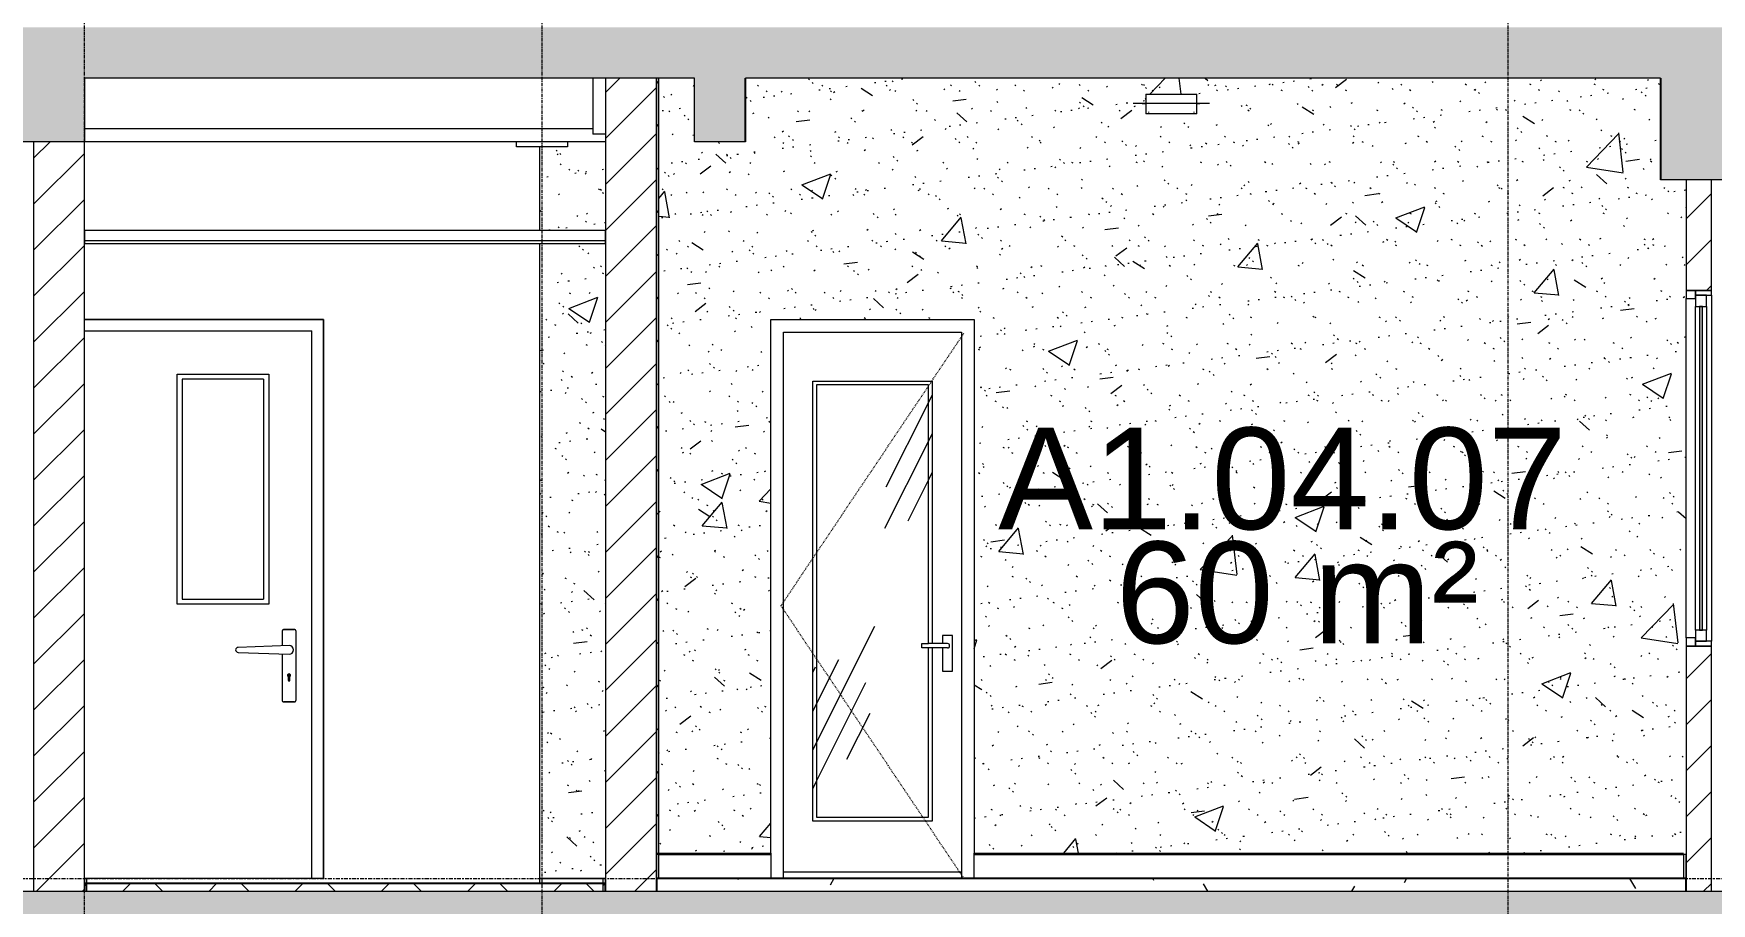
# Model space of a CAD drawing. Header units: millimetres. Extents: x 25061 to 259291, y -8723 to 35400.
# Drawn here: x 236610 to 243210, y 12302 to 15726 of the extents above; entities that cross this region are included whole.
import ezdxf

# ---------------------------------------------------------------- set-up
doc = ezdxf.new("R2010")
doc.units = ezdxf.units.MM
for name, pattern in [('Centre', [31.75, 6.35, -4.7625, 15.875, -4.7625]), ('Dash', [6.35, 3.175, -3.175]), ('Grid Line', [22.225, 12.7, -3.175, 3.175, -3.175])]:
    doc.linetypes.add(name, pattern=pattern)
for name, color, linetype, lineweight in [('0-2', 50, 'Continuous', 5), ('A-AREA-IDEN', 2, 'Continuous', 9), ('A-CLNG', 13, 'Continuous', 9), ('A-CLNG-3', 13, 'Continuous', 18), ('A-DETL-GENF-2', 7, 'Continuous', 9), ('A-DETL-GENF-HDLN-1', 7, 'Dash', 9), ('A-DETL-GENF-HDLN-2', 1, 'Continuous', 9), ('A-DETL-THIN', 151, 'Continuous', 9), ('A-DOOR', 31, 'Continuous', 9), ('A-DOOR-1', 7, 'Continuous', 9), ('A-DOOR-FRAM', 31, 'Continuous', 9), ('A-FLOR-1', 10, 'Continuous', 25), ('A-FLOR-3', 192, 'Continuous', 25), ('A-FLOR-HRAL-1', 253, 'Continuous', 9), ('A-FLOR-LEVL-2', 51, 'Centre', 9), ('A-FLOR-PATT-3', 8, 'Continuous', 9), ('A-FLOR-PATT-4', 67, 'Continuous', 9), ('A-GLAZ', 151, 'Continuous', 9), ('A-GLAZ-3', 7, 'Continuous', 9), ('A-WALL', 113, 'Continuous', 9), ('A-WALL-1', 113, 'Continuous', 18), ('A-WALL-2', 250, 'Continuous', 18), ('A-WALL-3', 7, 'Continuous', 9), ('A-WALL-PATT-1', 7, 'Continuous', 9), ('A-WALL-PATT-2', 9, 'Continuous', 9), ('A-WALL-PATT-4', 111, 'Continuous', 9), ('E-LITE-EQPM', 33, 'Continuous', 9), ('E-LITE-EQPM-1', 7, 'Continuous', 9), ('I-WALL', 2, 'Continuous', 9), ('I-WALL-1', 250, 'Continuous', 18), ('I-WALL-2', 7, 'Continuous', 9), ('I-WALL-3', 2, 'Continuous', 18), ('S-BEAM-1', 12, 'Continuous', 5), ('S-BEAM-2', 10, 'Continuous', 25), ('S-BEAM-3', 7, 'Continuous', 9), ('S-GRID-1', 1, 'Grid Line', 9)]:
    doc.layers.add(name, color=color, linetype=linetype, lineweight=lineweight)
doc.styles.add('Arial', font='arial.ttf', dxfattribs={"height": 400})
pattern_1 = [(63.435, (-80677.1, 14226.6), (-817.87, 2453.59), [1016, -609.6, 1016, -609.6, -1292.49]), (63.435, (-80677.1, 14226.6), (-817.87, 2453.59), [-3251.2, 406.4, -886.09]), (63.435, (-80727.9, 14277.4), (-817.87, 2453.59), [812.8, -1016, 609.6, -609.6, -1495.69]), (63.435, (-80727.9, 14277.4), (-817.87, 2453.59), [-3048, 711.2, -784.49]), (63.435, (-80727.9, 14429.8), (-817.87, 2453.59), [609.6, -1219.2, 406.4, -609.6, -1698.89]), (63.435, (-80727.9, 14429.8), (-817.87, 2453.59), [-2844.8, 914.4, -784.49]), (63.435, (-80575.5, 14277.4), (-817.87, 2453.59), [609.6, -1219.2, 508, -2206.89]), (63.435, (-80423.1, 14429.8), (-817.87, 2453.59), [304.8, -1524, 203.2, -2511.69]), (63.435, (-80677.1, 14683.8), (-817.87, 2453.59), [203.2, -1524, 203.2, -812.8, -1800.49]), (63.435, (-80677.1, 14683.8), (-817.87, 2453.59), [-2743.2, 508, -1292.49]), (63.435, (-79762.7, 14531.4), (-817.87, 2453.59), [1016, -1524, 1219.2, -804.81]), (63.435, (-79762.7, 14379), (-817.87, 2453.59), [1422.4, -1016, 1524, -601.61]), (63.435, (-79661.1, 14429.8), (-817.87, 2453.59), [1625.6, -812.8, 1219.2, -886.09]), (63.435, (-79508.7, 14582.2), (-817.87, 2453.59), [1016, -1422.4, 812.8, -1292.49]), (63.435, (-79661.1, 14887), (-817.87, 2453.59), [508, -2032, 609.6, -1394.09]), (63.435, (-79356.3, 14734.6), (-817.87, 2453.59), [406.4, -2032, 406.4, -1698.89])]
pattern_2 = [(45, (200382.47, 14125), (-84.8528, 84.8528), [])]
pattern_3 = [(50, (200382.5, 14125), (1165.978, -102.01), [121.92, -1341.12]), (355, (200382.5, 14125), (-225.554, 1222.763), [97.536, -1072.896]), (100.451, (200479.6, 14116.5), (940.433, 1120.746), [103.616, -1139.776]), (46.184, (200382.5, 14450.1), (1734.906, -269.074), [182.88, -2011.68]), (96.636, (200527, 14427.7), (1519.38, 1583.536), [155.424, -1709.665]), (351.184, (200382.5, 14450.1), (1519.39, 1583.52), [146.304, -1609.344]), (21, (200545, 14368.8), (970.332, -654.498), [121.92, -1341.12]), (326, (200545, 14368.8), (395.533, 1178.804), [97.536, -1072.896]), (71.451, (200625.9, 14314.3), (1365.87, 524.296), [103.616, -1139.776]), (37.5, (200382.47, 14125), (19.767, 541.1527), [53.645, -1006.246, 53.645, -1035.507, -1076.96]), (37.5, (200382.47, 14125), (19.767, 541.1527), [-2149.043, 53.645, -1023.315]), (7.5, (200382.5, 14125), (427.646, 641.156), [53.645, -567.334, 53.645, -981.862, -410.464]), (7.5, (200382.5, 14125), (427.646, 641.156), [-1656.486, 53.645, -356.819]), (327.5, (200019.96, 14125), (867.782, -36.665), [53.645, -352.755, 53.645, -1214.323, -1682.496]), (327.5, (200019.96, 14125), (867.782, -36.665), [-1674.368, 53.645, -1628.85]), (317.5, (199857.4, 14125), (948.028, 162.731), [53.645, -474.675, 53.645, -788.416, -1194.816]), (317.5, (199857.4, 14125), (948.028, 162.731), [-1370.38, 53.645, -1141.17])]
pattern_4 = [(37.5, (200382.47, 14125), (-5.1206, 156.61216), [5.364, -118.181, 5.364, -132.812, -132.08]), (37.5, (200382.47, 14125), (-5.1206, 156.61216), [-261.722, 5.364, -126.716]), (7.5, (200382.47, 14125), (143.847, 229.3842), [5.364, -61.285, 5.364, -105.989, -42.672]), (7.5, (200382.47, 14125), (143.847, 229.3842), [-178.003, 5.364, -37.308]), (327.5, (200282.5, 14125), (253.11758, 0.46008), [5.364, -35.276, 5.364, -140.94, -191.008]), (327.5, (200282.5, 14125), (253.11758, 0.46008), [-186.944, 5.364, -185.644]), (317.5, (200282.5, 14125), (244.3381, 71.3376), [5.364, -14.956, 5.364, -90.546, -109.728]), (317.5, (200282.5, 14125), (244.3381, 71.3376), [-116.23, 5.364, -104.364])]
pattern_5 = [(45, (200382.47, 14125), (-90.50967, 90.50967), [])]

# ---------------------------------------------------------------- blocks, each defined once
blk = doc.blocks.new('NCV_TKTC_KET CAU_rvt-2-TKCS_MẶT CẮT 2')
at = {"layer": 'S-BEAM-1'}
for points in [[(-41852.6, 15300), (-41852.6, 15300), (-41852.6, 15419.6)], [(-38252.6, 15150), (-38252.5, 15150), (-38252.6, 15419.6)]]:
    blk.add_hatch(color=256, dxfattribs=at).paths.add_polyline_path(points)
at = {"layer": 'S-BEAM-2'}
for p, q in [((-41852.6, 15300), (-41852.6, 15550)), ((-38252.6, 15550), (-38252.6, 15150))]:
    blk.add_line(p, q, dxfattribs=at)
at = {"layer": 'S-BEAM-3'}
for p, q in [((-42452.7, 15550), (-42452.7, 15330)), ((-42452.7, 15350), (-44452.6, 15350)), ((-42402.6, 15330), (-42452.7, 15330)), ((-42402.6, 15300), (-44452.6, 15300)), ((-42752.6, 15280), (-42752.6, 15300)), ((-42552.6, 15280), (-42752.6, 15280)), ((-42552.6, 15300), (-42552.6, 15280))]:
    blk.add_line(p, q, dxfattribs=at)
blk = doc.blocks.new('DOOR_CW_01 CANH MO-PANEL KINH - DIG_02-800x2200-CỬA NHÔM KÍNH-V251-TKCS_MẶT CẮT 2')
at = {"layer": 'A-DETL-GENF-HDLN-2'}
h = blk.add_hatch(dxfattribs=at)
h.set_pattern_fill('FP_51', color=256, style=0, pattern_type=2)
h.set_pattern_definition(pattern_1)
h.paths.add_polyline_path([(-41572.6, 12626), (-41117.6, 12626), (-41117.6, 13307.5), (-41132.6, 13307.5), (-41132.6, 12641), (-41572.6, 12641), (-41572.6, 14343), (-41132.6, 14343), (-41132.6, 13324.5), (-41117.6, 13324.5), (-41117.6, 14358), (-41587.6, 14358), (-41587.6, 12626)])
h = blk.add_hatch(dxfattribs=at)
h.set_pattern_fill('FP_51', color=256, style=0, pattern_type=2)
h.set_pattern_definition(pattern_1)
h.paths.add_polyline_path([(-41132.6, 12641), (-41132.6, 13307.5), (-41158.4, 13307.5), (-41158.4, 13324.5), (-41132.6, 13324.5), (-41132.6, 14343), (-41572.6, 14343), (-41572.6, 12641)])
at = {"layer": 'A-DETL-GENF-HDLN-1'}
for p, q in [((-41712.6, 13473.5), (-40992.6, 14547)), ((-40992.6, 12400), (-41712.6, 13473.5))]:
    blk.add_line(p, q, dxfattribs=at)
at = {"layer": 'A-DOOR-1'}
for p, q in [((-41702.6, 12400), (-41702.6, 14550)), ((-41702.6, 14550), (-41002.6, 14550)), ((-41002.6, 14550), (-41002.6, 12400)), ((-41587.6, 14358), (-41117.6, 14358)), ((-41587.6, 12626), (-41587.6, 14358)), ((-41132.6, 14343), (-41572.6, 14343)), ((-41572.6, 14343), (-41572.6, 12641)), ((-41132.6, 13324.5), (-41132.6, 14343)), ((-41117.6, 14358), (-41117.6, 13324.5)), ((-41077.3, 13356), (-41077.3, 13324.5)), ((-41037.8, 13356), (-41077.3, 13356)), ((-41037.8, 13216), (-41037.8, 13356)), ((-41158.4, 13324.5), (-41132.6, 13324.5)), ((-41158.4, 13307.5), (-41158.4, 13324.5)), ((-41132.6, 13307.5), (-41158.4, 13307.5)), ((-41057.6, 13324.5), (-41132.6, 13324.5)), ((-41132.6, 12641), (-41132.6, 13307.5)), ((-41057.6, 13307.5), (-41132.6, 13307.5)), ((-41117.6, 13307.5), (-41117.6, 12626)), ((-41077.3, 13307.5), (-41077.3, 13216)), ((-41077.3, 13216), (-41037.8, 13216)), ((-41117.6, 12626), (-41587.6, 12626)), ((-41572.6, 12641), (-41132.6, 12641)), ((-41752.6, 12500), (-41752.6, 12495)), ((-40952.6, 12495), (-40952.6, 12500)), ((-41702.6, 12426), (-41002.6, 12426))]:
    blk.add_line(p, q, dxfattribs=at)
for start, end in [(0, 90), (270, 0)]:
    blk.add_arc((-41057.6, 13316), 8.5, start, end, dxfattribs=at)
blk = doc.blocks.new('M_Fixed - 900 x 1400-V252-TKCS_MẶT CẮT 2')
at = {"layer": 'A-GLAZ'}
blk.add_hatch(color=256, dxfattribs=at).paths.add_polyline_path([(-38099.564287, 13378), (-38087.564287, 13378), (-38087.564287, 14652), (-38099.564287, 14652), (-38099.564287, 14185.768876)])
at = {"layer": 'A-GLAZ-3'}
for p, q in [((-38115.564287, 14715), (-38152.564287, 14715)), ((-38152.564287, 14715), (-38152.564287, 14683)), ((-38152.564287, 14683), (-38115.564287, 14683)), ((-38152.564287, 13347), (-38152.564287, 14683)), ((-38052.564287, 14715), (-38115.564287, 14715)), ((-38115.564287, 14715), (-38115.564287, 14696)), ((-38115.564287, 14683), (-38115.564287, 14715)), ((-38071.564287, 14696), (-38115.564287, 14696)), ((-38115.564287, 14696), (-38115.564287, 14652)), ((-38115.564287, 14696), (-38052.564287, 14696)), ((-38071.564287, 14652), (-38071.564287, 14696)), ((-38052.564287, 14696), (-38052.564287, 14715)), ((-38052.564287, 14696), (-38052.564287, 13334)), ((-38115.564287, 14652), (-38071.564287, 14652)), ((-38115.564287, 13378), (-38115.564287, 14652)), ((-38087.564287, 14652), (-38099.564287, 14652)), ((-38099.564287, 14652), (-38099.564287, 13378)), ((-38087.564287, 13378), (-38087.564287, 14652)), ((-38071.564287, 14652), (-38071.564287, 13378)), ((-38115.564287, 13347), (-38152.564287, 13347)), ((-38152.564287, 13347), (-38152.564287, 13315)), ((-38071.564287, 13378), (-38115.564287, 13378)), ((-38115.564287, 13378), (-38115.564287, 13334)), ((-38115.564287, 13315), (-38115.564287, 13347)), ((-38115.564287, 13334), (-38071.564287, 13334)), ((-38052.564287, 13334), (-38115.564287, 13334)), ((-38115.564287, 13334), (-38115.564287, 13315)), ((-38099.564287, 13378), (-38087.564287, 13378)), ((-38071.564287, 13334), (-38071.564287, 13378)), ((-38052.564287, 13315), (-38052.564287, 13334)), ((-38152.564287, 13315), (-38115.564287, 13315)), ((-38115.564287, 13315), (-38052.564287, 13315))]:
    blk.add_line(p, q, dxfattribs=at)
blk = doc.blocks.new('LIC_08-ĐÈN LED TRÒN GẮN NỔI - LIC_08 - ĐÈN LED TRÒN GẮN NỔI_ P_18W_ ÁNH SÁNG TRẮNG 6000K-V151-TKCS_MẶT CẮT 2')
at = {"layer": 'E-LITE-EQPM-1'}
for p, q in [((-114152.1, 8650), (-114202.1, 8650)), ((-114167.1, 8650), (-114154, 8650)), ((-113940.5, 8650), (-114167.1, 8650)), ((-114152.1, 8687), (-114152.1, 8610)), ((-114152.1, 8687), (-114052.1, 8687)), ((-114052.1, 8687), (-113952.1, 8687)), ((-113952.1, 8610), (-113952.1, 8687)), ((-113902.1, 8650), (-113952.1, 8650)), ((-113949.2, 8650), (-113940.5, 8650)), ((-114052.1, 8610), (-114152.1, 8610)), ((-114142.1, 8618), (-114142.1, 8615)), ((-113952.1, 8610), (-114052.1, 8610)), ((-113962.1, 8615), (-113962.1, 8618))]:
    blk.add_line(p, q, dxfattribs=at)
blk = doc.blocks.new('Railing - Railing-968387-TKCS_MẶT CẮT 2')
at = {"layer": 'A-FLOR-HRAL-1'}
for p, q in [((-40952.564287, 12400), (-40952.564287, 12495)), ((-40952.564287, 12495), (-38162.564287, 12495))]:
    blk.add_line(p, q, dxfattribs=at)
blk = doc.blocks.new('Railing - Railing-968388-TKCS_MẶT CẮT 2')
at = {"layer": 'A-FLOR-HRAL-1'}
for p, q in [((-42192.564287, 12495), (-42202.564287, 12495)), ((-42202.564287, 12495), (-42202.564287, 12400)), ((-42192.564287, 12400), (-42192.564287, 12495)), ((-42192.564287, 12495), (-41752.564287, 12495)), ((-41752.564287, 12495), (-41752.564287, 12400)), ((-38152.564287, 12495), (-38162.564287, 12495)), ((-38162.564287, 12495), (-38162.564287, 12400)), ((-38152.564287, 12400), (-38152.564287, 12495)), ((-42202.564287, 12400), (-42192.564287, 12400)), ((-38162.564287, 12400), (-38152.564287, 12400))]:
    blk.add_line(p, q, dxfattribs=at)
blk = doc.blocks.new('NCV_TKTC_TANG 3 - 4_rvt-3-TKCS_MẶT CẮT 2')
at = {"layer": 'A-FLOR-PATT-4'}
h = blk.add_hatch(dxfattribs=at)
h.set_pattern_fill('FP_36', color=256, style=0, pattern_type=2)
h.set_pattern_definition([(0, (-80880.3, 14125), (650.24, 162.56), [53.645, -434.035, 53.645, -3034.995]), (0, (-80880.3, 14125), (650.24, 162.56), [-541.325, -434.035, 53.645, -921.715, -1625.6]), (0, (-80880.3, 14125), (650.24, 162.56), [-1950.72, 53.645, -434.035, 53.645, -1084.275]), (0, (-80880.3, 14125), (650.24, 162.56), [-2492.045, -271.475, 53.645, -759.155]), (120, (-80636.46, 14206.28), (-465.9011, 481.84436), [53.645, -434.035, 53.645, -3034.995]), (120, (-80636.46, 14206.28), (-465.9011, 481.84436), [-541.325, -434.035, 53.645, -921.715, -1625.6]), (120, (-80636.46, 14206.28), (-465.9011, 481.84436), [-1950.72, 53.645, -434.035, 53.645, -1084.275]), (120, (-80636.46, 14206.28), (-465.9011, 481.84436), [-2492.045, -271.475, 53.645, -759.155]), (240, (-80555.18, 14531.4), (-184.3389, -644.40436), [53.645, -434.035, 53.645, -3034.995]), (240, (-80555.18, 14531.4), (-184.3389, -644.40436), [-541.325, -434.035, 53.645, -921.715, -1625.6]), (240, (-80555.18, 14531.4), (-184.3389, -644.40436), [-1950.72, 53.645, -434.035, 53.645, -1084.275]), (240, (-80555.18, 14531.4), (-184.3389, -644.40436), [-2492.045, -271.475, 53.645, -759.155])])
h.paths.add_polyline_path([(-38152.6, 12350), (-38152.6, 12400), (-42202.6, 12400), (-42202.6, 12350), (-38536.2, 12350)])
at = {"layer": 'A-WALL-PATT-1'}
h = blk.add_hatch(dxfattribs=at)
h.set_pattern_fill('FP_39', color=256, style=0, pattern_type=2)
h.set_pattern_definition([(45, (-80880.3, 14125), (-84.8528, 84.8528), [])])
h.paths.add_polyline_path([(-42192.6, 12500), (-42192.6, 15550), (-42202.6, 15550), (-42202.6, 12500)])
at = {"layer": 'A-WALL-PATT-2'}
h = blk.add_hatch(dxfattribs=at)
h.set_pattern_fill('FP_37', color=256, style=0, pattern_type=2)
h.set_pattern_definition([(50, (-80880.3, 14125), (1165.978, -102.01), [121.92, -1341.12]), (355, (-80880.3, 14125), (-225.554, 1222.763), [97.536, -1072.896]), (100.451, (-80783.1, 14116.5), (940.433, 1120.746), [103.616, -1139.776]), (46.184, (-80880.3, 14450.1), (1734.906, -269.074), [182.88, -2011.68]), (96.636, (-80735.7, 14427.7), (1519.38, 1583.536), [155.424, -1709.665]), (351.184, (-80880.3, 14450.1), (1519.39, 1583.52), [146.304, -1609.344]), (21, (-80717.7, 14368.8), (970.332, -654.498), [121.92, -1341.12]), (326, (-80717.7, 14368.8), (395.533, 1178.804), [97.536, -1072.896]), (71.451, (-80636.9, 14314.3), (1365.87, 524.296), [103.616, -1139.776]), (37.5, (-80880.3, 14125), (19.767, 541.1527), [53.645, -1006.246, 53.645, -1035.507, -1076.96]), (37.5, (-80880.3, 14125), (19.767, 541.1527), [-2149.043, 53.645, -1023.315]), (7.5, (-80880.3, 14125), (427.646, 641.156), [53.645, -567.334, 53.645, -981.862, -410.464]), (7.5, (-80880.3, 14125), (427.646, 641.156), [-1656.486, 53.645, -356.819]), (327.5, (-81242.8, 14125), (867.782, -36.665), [53.645, -352.755, 53.645, -1214.323, -1682.496]), (327.5, (-81242.8, 14125), (867.782, -36.665), [-1674.368, 53.645, -1628.85]), (317.5, (-81405.4, 14125), (948.028, 162.731), [53.645, -474.675, 53.645, -788.416, -1194.816]), (317.5, (-81405.4, 14125), (948.028, 162.731), [-1370.38, 53.645, -1141.17])])
h.paths.add_polyline_path([(-40126.6, 12500), (-38152.6, 12500), (-38152.6, 15150), (-38252.6, 15150), (-38252.6, 15550), (-41852.6, 15550), (-41852.6, 15300), (-42052.6, 15300), (-42052.6, 15550), (-42192.6, 15550), (-42192.6, 12500), (-41752.6, 12500), (-41752.6, 14600), (-40952.6, 14600), (-40952.6, 12500), (-40921.8, 12500)])
h.paths.add_polyline_path([(-40267.2, 15410), (-40277.2, 15410), (-40277.2, 15487), (-40077.2, 15487), (-40077.2, 15410), (-40264.1, 15410)])
h = blk.add_hatch(dxfattribs=at)
h.set_pattern_fill('FP_38', color=256, style=0, pattern_type=2)
h.set_pattern_definition([(37.5, (-80880.3, 14125), (-5.1206, 156.61216), [5.364, -118.181, 5.364, -132.812, -132.08]), (37.5, (-80880.3, 14125), (-5.1206, 156.61216), [-261.722, 5.364, -126.716]), (7.5, (-80880.3, 14125), (143.847, 229.3842), [5.364, -61.285, 5.364, -105.989, -42.672]), (7.5, (-80880.3, 14125), (143.847, 229.3842), [-178.003, 5.364, -37.308]), (327.5, (-80980.28, 14125), (253.11758, 0.46008), [5.364, -35.276, 5.364, -140.94, -191.008]), (327.5, (-80980.28, 14125), (253.11758, 0.46008), [-186.944, 5.364, -185.644]), (317.5, (-80980.28, 14125), (244.3381, 71.3376), [5.364, -14.956, 5.364, -90.546, -109.728]), (317.5, (-80980.28, 14125), (244.3381, 71.3376), [-116.23, 5.364, -104.364])])
h.paths.add_polyline_path([(-40126.6, 12500), (-38152.6, 12500), (-38152.6, 15150), (-38252.6, 15150), (-38252.6, 15550), (-41852.6, 15550), (-41852.6, 15300), (-42052.6, 15300), (-42052.6, 15550), (-42192.6, 15550), (-42192.6, 12500), (-41752.6, 12500), (-41752.6, 14600), (-40952.6, 14600), (-40952.6, 12500), (-40921.8, 12500)])
h.paths.add_polyline_path([(-40267.2, 15410), (-40277.2, 15410), (-40277.2, 15487), (-40077.2, 15487), (-40077.2, 15410), (-40264.1, 15410)])
h = blk.add_hatch(dxfattribs=at)
h.set_pattern_fill('FP_34', color=256, style=0, pattern_type=2)
h.set_pattern_definition([(45, (-80880.3, 14125), (-90.50967, 90.50967), [])])
h.paths.add_polyline_path([(-38152.6, 12350), (-38052.6, 12350), (-38052.6, 13315), (-38152.6, 13315), (-38152.6, 12500)])
h.paths.add_polyline_path([(-38152.6, 14715), (-38052.6, 14715), (-38052.6, 15150), (-38152.6, 15150)])
at = {"layer": 'A-FLOR-1'}
for p, q in [((-38152.6, 12400), (-42202.6, 12400)), ((-42202.6, 12400), (-42202.6, 12350)), ((-38152.6, 12350), (-38152.6, 12400))]:
    blk.add_line(p, q, dxfattribs=at)
at = {"layer": 'A-WALL-2'}
for p, q in [((-38152.6, 14715), (-38052.6, 14715)), ((-38052.6, 13315), (-38152.6, 13315)), ((-38152.6, 12500), (-38152.6, 12350)), ((-38052.6, 12350), (-38052.6, 12450))]:
    blk.add_line(p, q, dxfattribs=at)
at = {"layer": 'A-WALL-3'}
for p, q in [((-38152.6, 15150), (-38152.6, 14715)), ((-38052.6, 14715), (-38052.6, 15150)), ((-38152.6, 13315), (-38152.6, 12500)), ((-38052.6, 12450), (-38052.6, 13315))]:
    blk.add_line(p, q, dxfattribs=at)
at = {"layer": 'I-WALL-1'}
for p, q in [((-42202.6, 15550), (-42202.6, 12500)), ((-42192.6, 12500), (-42192.6, 15550)), ((-42202.6, 12500), (-42192.6, 12500))]:
    blk.add_line(p, q, dxfattribs=at)
at = {"layer": 'I-WALL-2'}
for p, q in [((-41752.6, 12500), (-41752.6, 14600)), ((-41752.6, 14600), (-40952.6, 14600)), ((-40952.6, 14600), (-40952.6, 12500)), ((-42192.6, 12500), (-41752.6, 12500)), ((-40952.6, 12500), (-38162.6, 12500))]:
    blk.add_line(p, q, dxfattribs=at)
at = {"layer": ''}
for name in ['Railing - Railing-968388-TKCS_MẶT CẮT 2', 'Railing - Railing-968387-TKCS_MẶT CẮT 2']:
    blk.add_blockref(name, (0, 0), dxfattribs=at)
at = {"layer": 'A-DOOR'}
blk.add_blockref('DOOR_CW_01 CANH MO-PANEL KINH - DIG_02-800x2200-CỬA NHÔM KÍNH-V251-TKCS_MẶT CẮT 2', (0, 0), dxfattribs=at)
at = {"layer": 'A-GLAZ'}
blk.add_blockref('M_Fixed - 900 x 1400-V252-TKCS_MẶT CẮT 2', (0, 0), dxfattribs=at)
at = {"layer": 'E-LITE-EQPM'}
blk.add_blockref('LIC_08-ĐÈN LED TRÒN GẮN NỔI - LIC_08 - ĐÈN LED TRÒN GẮN NỔI_ P_18W_ ÁNH SÁNG TRẮNG 6000K-V151-TKCS_MẶT CẮT 2', (73874.9, 6800), dxfattribs=at)
blk = doc.blocks.new('FD_04 - FD_04-900x2200mm-V373-TKCS_MẶT CẮT 2')
at = {"layer": 'A-DOOR'}
for p, q in [((-44087.6, 14385), (-43727.6, 14385)), ((-44087.6, 13480), (-44087.6, 14385)), ((-44067.6, 14365), (-44067.6, 13500)), ((-43747.6, 14365), (-44067.6, 14365)), ((-43747.6, 14365), (-43747.6, 13500)), ((-43727.6, 14385), (-43727.6, 13480)), ((-43727.6, 13480), (-44087.6, 13480)), ((-44067.6, 13500), (-43747.6, 13500)), ((-43675.1, 13372.5), (-43675.1, 13316.5)), ((-43627.6, 13380), (-43667.6, 13380)), ((-43667.6, 13380), (-43627.6, 13380)), ((-43620.1, 13102.5), (-43620.1, 13372.5)), ((-43647.6, 13317.5), (-43847.9, 13310)), ((-43847.9, 13290), (-43647.6, 13282.5)), ((-43675.1, 13283.5), (-43675.1, 13102.5)), ((-43648.3, 13197), (-43648.3, 13203)), ((-43646.9, 13203), (-43646.9, 13197)), ((-43651.1, 13195.1), (-43651.1, 13181.2)), ((-43644.1, 13181.2), (-43644.1, 13195.1)), ((-43667.5, 13095), (-43627.6, 13095)), ((-43627.6, 13095), (-43667.5, 13095))]:
    blk.add_line(p, q, dxfattribs=at)
at = {"layer": 'A-DOOR', "flags": 128}
for points in [[(-43667.6, 13380), (-43667.9, 13380), (-43668.2, 13380), (-43668.5, 13379.9), (-43668.8, 13379.9), (-43669.1, 13379.9), (-43669.3, 13379.8), (-43669.6, 13379.7), (-43669.9, 13379.6), (-43670.2, 13379.5), (-43670.5, 13379.4), (-43670.8, 13379.3), (-43671, 13379.2), (-43671.3, 13379), (-43671.5, 13378.9), (-43671.8, 13378.7), (-43672, 13378.5), (-43672.3, 13378.3), (-43672.5, 13378.1), (-43672.7, 13377.9), (-43672.9, 13377.7), (-43673.1, 13377.5), (-43673.3, 13377.3), (-43673.5, 13377), (-43673.7, 13376.8), (-43673.9, 13376.6), (-43674, 13376.3), (-43674.2, 13376), (-43674.3, 13375.8), (-43674.4, 13375.5), (-43674.6, 13375.2), (-43674.7, 13374.9), (-43674.7, 13374.7), (-43674.8, 13374.4), (-43674.9, 13374.1), (-43675, 13373.8), (-43675, 13373.5), (-43675, 13373.2), (-43675.1, 13372.9), (-43675.1, 13372.6), (-43675.1, 13372.5)], [(-43620.1, 13372.5), (-43620.1, 13372.8), (-43620.1, 13373.1), (-43620.1, 13373.4), (-43620.2, 13373.7), (-43620.2, 13374), (-43620.3, 13374.3), (-43620.4, 13374.6), (-43620.4, 13374.9), (-43620.5, 13375.1), (-43620.7, 13375.4), (-43620.8, 13375.7), (-43620.9, 13376), (-43621.1, 13376.2), (-43621.2, 13376.5), (-43621.4, 13376.7), (-43621.5, 13377), (-43621.7, 13377.2), (-43621.9, 13377.4), (-43622.1, 13377.7), (-43622.3, 13377.9), (-43622.6, 13378.1), (-43622.8, 13378.3), (-43623, 13378.5), (-43623.3, 13378.6), (-43623.5, 13378.8), (-43623.8, 13379), (-43624, 13379.1), (-43624.3, 13379.3), (-43624.6, 13379.4), (-43624.8, 13379.5), (-43625.1, 13379.6), (-43625.4, 13379.7), (-43625.7, 13379.8), (-43626, 13379.8), (-43626.3, 13379.9), (-43626.6, 13379.9), (-43626.9, 13380), (-43627.2, 13380), (-43627.5, 13380), (-43627.6, 13380)], [(-43675.1, 13102.5), (-43675.1, 13102.2), (-43675, 13101.9), (-43675, 13101.6), (-43675, 13101.3), (-43674.9, 13101), (-43674.8, 13100.7), (-43674.8, 13100.4), (-43674.7, 13100.2), (-43674.6, 13099.9), (-43674.5, 13099.6), (-43674.3, 13099.3), (-43674.2, 13099), (-43674.1, 13098.8), (-43673.9, 13098.5), (-43673.8, 13098.3), (-43673.6, 13098), (-43673.4, 13097.8), (-43673.2, 13097.6), (-43673, 13097.3), (-43672.8, 13097.1), (-43672.6, 13096.9), (-43672.3, 13096.7), (-43672.1, 13096.5), (-43671.9, 13096.4), (-43671.6, 13096.2), (-43671.4, 13096), (-43671.1, 13095.9), (-43670.8, 13095.8), (-43670.5, 13095.6), (-43670.3, 13095.5), (-43670, 13095.4), (-43669.7, 13095.3), (-43669.4, 13095.2), (-43669.1, 13095.2), (-43668.8, 13095.1), (-43668.5, 13095.1), (-43668.2, 13095), (-43667.9, 13095), (-43667.6, 13095), (-43667.5, 13095)], [(-43627.6, 13095), (-43627.3, 13095), (-43627, 13095), (-43626.7, 13095.1), (-43626.4, 13095.1), (-43626.1, 13095.1), (-43625.8, 13095.2), (-43625.5, 13095.3), (-43625.2, 13095.4), (-43624.9, 13095.5), (-43624.6, 13095.6), (-43624.4, 13095.7), (-43624.1, 13095.8), (-43623.8, 13096), (-43623.6, 13096.1), (-43623.3, 13096.3), (-43623.1, 13096.5), (-43622.8, 13096.7), (-43622.6, 13096.9), (-43622.4, 13097.1), (-43622.2, 13097.3), (-43622, 13097.5), (-43621.8, 13097.7), (-43621.6, 13098), (-43621.4, 13098.2), (-43621.3, 13098.4), (-43621.1, 13098.7), (-43620.9, 13099), (-43620.8, 13099.2), (-43620.7, 13099.5), (-43620.6, 13099.8), (-43620.5, 13100.1), (-43620.4, 13100.3), (-43620.3, 13100.6), (-43620.2, 13100.9), (-43620.2, 13101.2), (-43620.1, 13101.5), (-43620.1, 13101.8), (-43620.1, 13102.1), (-43620.1, 13102.4), (-43620.1, 13102.5)]]:
    blk.add_lwpolyline(points, dxfattribs=at)
at = {"layer": 'A-DOOR'}
for centre, radius, start, end in [((-43667.6, 13372.5), 7.5, 150, 180), ((-43667.6, 13372.5), 7.5, 90, 120), ((-43627.6, 13372.5), 7.5, 60, 90), ((-43627.6, 13372.5), 7.5, 0, 30), ((-43847.6, 13300), 10, 92.14558, 180), ((-43847.6, 13300), 10, 180, 267.85442), ((-43647.6, 13300), 17.5, 0, 90), ((-43647.6, 13300), 17.5, 270, 0), ((-43647.6, 13200), 6, 305.68533, 234.31467), ((-43647.6, 13203), 0.7, 0, 180), ((-43647.6, 13203), 0.7, 0, 180), ((-43647.6, 13181.2), 3.5, 180, 0), ((-43647.6, 13197), 0.7, 180, 0), ((-43647.6, 13197), 0.7, 180, 0), ((-43667.5, 13102.5), 7.52, 180, 210), ((-43667.5, 13102.5), 7.52, 240, 270), ((-43627.6, 13102.5), 7.5, 270, 300), ((-43627.6, 13102.5), 7.5, 330, 0)]:
    blk.add_arc(centre, radius, start, end, dxfattribs=at)
at = {"layer": 'A-DOOR-FRAM'}
for p, q in [((-43512.6, 14600), (-44452.6, 14600)), ((-43512.6, 12400), (-43512.6, 14600)), ((-44452.6, 14555), (-43557.6, 14555)), ((-43557.6, 12400), (-43557.6, 14555)), ((-43512.6, 12400), (-43557.6, 12400))]:
    blk.add_line(p, q, dxfattribs=at)

msp = doc.modelspace()

# ---------------------------------------------------------------- hatches: boundary and pattern name
at = {"layer": 'A-DETL-GENF-2'}
h = msp.add_hatch(color=256, dxfattribs=at)
h.paths.add_polyline_path([(154310.3, 15150), (154310.3, 15750), (154010.3, 15750), (154010.3, 15150)])
h.paths.add_polyline_path([(247310.3, 15150), (247610.2, 15150), (247610.2, 15750), (247310.3, 15750)])
h.paths.add_polyline_path([(228110.3, 15150), (228110.3, 15530), (232109.9, 15530), (232109.9, 15350), (232309.9, 15350), (232309.9, 15550), (236210.2, 15550), (236210.2, 15300), (236810.2, 15300), (236810.2, 15550), (239210.2, 15550), (239210.2, 15300), (239410.1, 15300), (239410.1, 15550), (243010.3, 15550), (243010.3, 15150), (243310.2, 15150), (243310.2, 15530), (244910.2, 15530), (244910.2, 15300), (245110.2, 15300), (245110.2, 15900), (244910.2, 15900), (244910.2, 15750), (227810.3, 15750), (227810.3, 15150)])
h.paths.add_polyline_path([(173810.3, 15150), (173810.3, 15900), (173610.3, 15900), (173610.3, 15750), (156710.2, 15750), (156710.2, 15900), (156510.2, 15900), (156510.2, 15300), (156710.2, 15300), (156710.2, 15530), (158310.3, 15530), (158310.3, 15150), (158610.3, 15150), (158610.3, 15550), (162210.3, 15550), (162210.3, 15300), (162410.2, 15300), (162410.2, 15550), (164810.2, 15550), (164810.2, 15300), (165410.3, 15300), (165410.3, 15550), (169310.6, 15550), (169310.6, 15350), (169510.6, 15350), (169510.6, 15530), (173510.3, 15530), (173510.3, 15150), (173543, 15150)])
h = msp.add_hatch(color=256, dxfattribs=at)
h.paths.add_polyline_path([(154310.3, 11750), (154310.3, 12350), (154010.3, 12350), (154010.3, 11750)])
h.paths.add_polyline_path([(247310.3, 11750), (247610.2, 11750), (247610.2, 12350), (247310.3, 12350)])
h.paths.add_polyline_path([(227810.3, 11750), (228110.3, 11750), (228110.3, 12130), (232109.9, 12130), (232109.9, 11950), (232309.9, 11950), (232309.9, 12150), (236210.2, 12150), (236210.2, 11900), (236810.2, 11900), (236810.2, 12150), (239210.2, 12150), (239210.2, 11900), (239410.1, 11900), (239410.1, 12150), (243010.3, 12150), (243010.3, 11750), (243310.2, 11750), (243310.2, 12130), (244910.2, 12130), (244910.2, 11900), (245110.2, 11900), (245110.2, 12500), (244910.2, 12500), (244910.2, 12350), (227810.3, 12350), (227810.3, 12335.1)])
h.paths.add_polyline_path([(173810.3, 11750), (173810.3, 12500), (173610.3, 12500), (173610.3, 12350), (156710.2, 12350), (156710.2, 12500), (156510.2, 12500), (156510.2, 11900), (156710.2, 11900), (156710.2, 12130), (158310.3, 12130), (158310.3, 11750), (158610.3, 11750), (158610.3, 12150), (162210.3, 12150), (162210.3, 11900), (162410.2, 11900), (162410.2, 12150), (164810.2, 12150), (164810.2, 11900), (165410.3, 11900), (165410.3, 12150), (169310.6, 12150), (169310.6, 11950), (169510.6, 11950), (169510.6, 12130), (173510.3, 12130), (173510.3, 11750), (173543, 11750)])
at = {"layer": 'A-FLOR-PATT-3'}
h = msp.add_hatch(dxfattribs=at)
h.set_pattern_fill('FP_40', color=256, style=0, pattern_type=2)
h.set_pattern_definition([(45, (200382.47, 14125), (-169.7056, 169.7056), []), (135, (200382.47, 14125), (-169.7056, -169.7056), [])])
h.paths.add_polyline_path([(238750.5, 12350), (238860.1, 12350), (238860.1, 12380), (236810.1, 12380), (236810.1, 12350), (237630.1, 12350)])
h.paths.add_polyline_path([(164000.4, 12350), (164810.2, 12350), (164810.2, 12380), (162760.3, 12380), (162760.3, 12350), (163580.3, 12350)])
at = {"layer": 'A-WALL-PATT-4'}
h = msp.add_hatch(dxfattribs=at)
h.set_pattern_fill('FP_37', color=256, style=0, pattern_type=2)
h.set_pattern_definition(pattern_3)
h.paths.add_polyline_path([(238860.1, 12400), (238860.2, 12400), (238860.1, 14900), (238600.2, 14900), (238600.2, 12400), (238850.1, 12400)])
h.paths.add_polyline_path([(239070.2, 12495), (239510.1, 12495), (239510.1, 12500), (239060.2, 12500), (239060.2, 12495)])
h.paths.add_polyline_path([(241060.2, 12495), (241060.2, 12500), (240500.1, 12500), (240500.1, 12495), (241036, 12495)])
h.paths.add_polyline_path([(238600.2, 14950), (238860.2, 14950), (238860.1, 15300), (238710.2, 15300), (238710.2, 15280), (238600.2, 15280)])
h.paths.add_polyline_path([(238600.2, 15780), (238860.2, 15780), (238860.1, 15800), (238600.2, 15800)])
h = msp.add_hatch(dxfattribs=at)
h.set_pattern_fill('FP_38', color=256, style=0, pattern_type=2)
h.set_pattern_definition(pattern_4)
h.paths.add_polyline_path([(238860.1, 12400), (238860.2, 12400), (238860.1, 14900), (238600.2, 14900), (238600.2, 12400), (238850.1, 12400)])
h.paths.add_polyline_path([(239070.2, 12495), (239510.1, 12495), (239510.1, 12500), (239060.2, 12500), (239060.2, 12495)])
h.paths.add_polyline_path([(241060.2, 12495), (241060.2, 12500), (240500.1, 12500), (240500.1, 12495), (241036, 12495)])
h.paths.add_polyline_path([(238600.2, 14950), (238860.2, 14950), (238860.1, 15300), (238710.2, 15300), (238710.2, 15280), (238600.2, 15280)])
h.paths.add_polyline_path([(238600.2, 15780), (238860.2, 15780), (238860.1, 15800), (238600.2, 15800)])
h = msp.add_hatch(dxfattribs=at)
h.set_pattern_fill('FP_34', color=256, style=0, pattern_type=2)
h.set_pattern_definition(pattern_5)
h.paths.add_polyline_path([(239060.2, 12350), (239060.2, 15550), (238860.2, 15550), (238860.2, 12350)])
h = msp.add_hatch(dxfattribs=at)
h.set_pattern_fill('FP_34', color=256, style=0, pattern_type=2)
h.set_pattern_definition(pattern_5)
h.paths.add_polyline_path([(236610.2, 12350), (236810.2, 12350), (236810.2, 15300), (236610.2, 15300), (236610.2, 12952)])
h = msp.add_hatch(dxfattribs=at)
h.set_pattern_fill('FP_39', color=256, style=0, pattern_type=2)
h.set_pattern_definition(pattern_2)
h.paths.add_polyline_path([(236820.1, 9000), (236820.1, 12150), (236810.2, 12150), (236810.1, 9000)])
h.paths.add_polyline_path([(236817.6, 12350), (236820.1, 12350), (236820.1, 12400), (236810.1, 12400), (236810.1, 12350)])
h = msp.add_hatch(dxfattribs=at)
h.set_pattern_fill('FP_37', color=256, style=0, pattern_type=2)
h.set_pattern_definition(pattern_3)
h.paths.add_polyline_path([(238750.5, 9000), (238850.1, 9000), (238850.1, 11500), (238600.2, 11500), (238600.2, 9000)])
h.paths.add_polyline_path([(238860.1, 9000), (238860.2, 9000), (238860.1, 9100)])
h.paths.add_polyline_path([(239060.2, 9095), (239510.1, 9095), (239510.1, 9100), (239060.2, 9100)])
h.paths.add_polyline_path([(240500.1, 9095), (241060.2, 9095), (241060.2, 9100), (240500.1, 9100)])
h.paths.add_polyline_path([(238850.1, 11550), (238850.1, 11900), (238710.2, 11900), (238710.2, 11880), (238600.2, 11880), (238600.2, 11550), (238750.5, 11550)])
h.paths.add_polyline_path([(238850.1, 12380), (238850.1, 12400), (238600.2, 12400), (238600.2, 12380), (238750.5, 12380)])
h.paths.add_polyline_path([(238860.1, 12380), (238860.2, 12380), (238860.1, 12400)])
h = msp.add_hatch(dxfattribs=at)
h.set_pattern_fill('FP_38', color=256, style=0, pattern_type=2)
h.set_pattern_definition(pattern_4)
h.paths.add_polyline_path([(238750.5, 9000), (238850.1, 9000), (238850.1, 11500), (238600.2, 11500), (238600.2, 9000)])
h.paths.add_polyline_path([(238860.1, 9000), (238860.2, 9000), (238860.1, 9100)])
h.paths.add_polyline_path([(239060.2, 9095), (239510.1, 9095), (239510.1, 9100), (239060.2, 9100)])
h.paths.add_polyline_path([(240500.1, 9095), (241060.2, 9095), (241060.2, 9100), (240500.1, 9100)])
h.paths.add_polyline_path([(238850.1, 11550), (238850.1, 11900), (238710.2, 11900), (238710.2, 11880), (238600.2, 11880), (238600.2, 11550), (238750.5, 11550)])
h.paths.add_polyline_path([(238850.1, 12380), (238850.1, 12400), (238600.2, 12400), (238600.2, 12380), (238750.5, 12380)])
h.paths.add_polyline_path([(238860.1, 12380), (238860.2, 12380), (238860.1, 12400)])
h = msp.add_hatch(dxfattribs=at)
h.set_pattern_fill('FP_39', color=256, style=0, pattern_type=2)
h.set_pattern_definition(pattern_2)
h.paths.add_polyline_path([(238860.1, 9000), (238860.1, 12150), (238850.1, 12150), (238850.1, 9000)])
h.paths.add_polyline_path([(238850.1, 12350), (238860.1, 12350), (238860.1, 12400), (238850.1, 12400)])

# ---------------------------------------------------------------- linework, layer by layer
at = {"layer": 'A-CLNG'}
msp.add_line((238860.1, 14910), (236810.2, 14910), dxfattribs=at)
at = {"layer": 'A-CLNG-3'}
for p, q in [((238860.1, 14950), (236810.2, 14950)), ((236810.2, 14950), (236810.2, 14900)), ((238860.1, 14900), (238860.1, 14950)), ((236810.2, 14900), (238860.1, 14900))]:
    msp.add_line(p, q, dxfattribs=at)
at = {"layer": 'A-DETL-THIN'}
for p, q in [((239210.2, 15550), (236810.2, 15550)), ((236810.2, 15550), (236810.2, 15300)), ((239210.2, 15300), (239210.2, 15550)), ((243010.3, 15550), (239410.1, 15550)), ((239410.1, 15550), (239410.1, 15300)), ((243010.3, 15150), (243010.3, 15550)), ((236810.2, 15300), (236210.2, 15300)), ((239410.1, 15300), (239210.2, 15300)), ((243310.2, 15150), (243010.3, 15150)), ((227810.3, 12350), (244910.2, 12350))]:
    msp.add_line(p, q, dxfattribs=at)
at = {"layer": 'A-FLOR-3'}
for p, q in [((238860.1, 12380), (236810.1, 12380)), ((236810.1, 12380), (236810.1, 12350)), ((238860.1, 12350), (238860.1, 12380))]:
    msp.add_line(p, q, dxfattribs=at)
at = {"layer": 'A-FLOR-LEVL-2'}
msp.add_line((147110.2, 12400), (255566.7, 12400), dxfattribs=at)
at = {"layer": 'A-WALL'}
for p, q in [((236810.2, 12400), (236810.2, 15300)), ((236810.2, 14600), (237750.2, 14600)), ((237750.2, 14600), (237750.2, 12400)), ((237750.2, 12400), (236820.1, 12400))]:
    msp.add_line(p, q, dxfattribs=at)
at = {"layer": 'A-WALL-1'}
for p, q in [((238860.2, 15550), (238860.2, 12350)), ((239060.2, 12350), (239060.2, 15550)), ((236610.2, 15300), (236610.2, 12350)), ((236810.2, 12350), (236810.2, 12400))]:
    msp.add_line(p, q, dxfattribs=at)
at = {"layer": 'I-WALL'}
for p, q in [((238600.2, 15280), (238600.2, 14950)), ((238600.2, 14900), (238600.2, 12400)), ((239510.1, 12495), (239510.1, 12500)), ((240500.1, 12500), (240500.1, 12495)), ((238850.1, 12400), (238600.2, 12400)), ((238600.2, 12400), (238600.2, 12380)), ((238600.2, 12400), (238850.1, 12400))]:
    msp.add_line(p, q, dxfattribs=at)
at = {"layer": 'I-WALL-3'}
for p, q in [((236820.1, 12400), (236810.1, 12400)), ((236810.1, 12400), (236810.1, 12380)), ((236820.1, 12350), (236820.1, 12400)), ((238850.1, 12400), (238850.1, 12350)), ((238860.1, 12400), (238850.1, 12400)), ((238860.1, 12380), (238860.1, 12400))]:
    msp.add_line(p, q, dxfattribs=at)
at = {"layer": 'S-GRID-1'}
for p, q in [((236810.2, -3283.1), (236810.2, 30285.9)), ((238610.2, -3283.1), (238610.2, 30285.9)), ((242410.2, -3283.1), (242410.2, 30285.9))]:
    msp.add_line(p, q, dxfattribs=at)

# ---------------------------------------------------------------- block references
at = {"layer": '0-2'}
for name in ['NCV_TKTC_KET CAU_rvt-2-TKCS_MẶT CẮT 2', 'NCV_TKTC_TANG 3 - 4_rvt-3-TKCS_MẶT CẮT 2']:
    msp.add_blockref(name, (281262.8, 0), dxfattribs=at)
at = {"layer": 'A-DOOR'}
msp.add_blockref('FD_04 - FD_04-900x2200mm-V373-TKCS_MẶT CẮT 2', (281262.8, 0), dxfattribs=at)

# ---------------------------------------------------------------- texts
at = {"layer": 'A-AREA-IDEN', "char_height": 400, "line_spacing_factor": 0.936439, "style": 'Arial'}
for s, insert, width, attachment_point in [('\\pt8,16,24,32,40,48,56,64,72,80,88,96,104,112,120,128,136,144,152,160,168,176,184,192,200,208,216,224,232,240,248,256;A1.04.07', (241522.9, 13769.1), 2233.6, 8), ('\\pt8,16,24,32,40,48,56,64,72,80,88,96,104,112,120,128,136,144,152,160,168,176,184,192,200,208,216,224,232,240,248,256;60 m²', (241580.9, 13523.3), 1449.6, 5)]:
    msp.add_mtext(s, dxfattribs=dict(at, insert=insert, width=width, attachment_point=attachment_point))

doc.saveas('drawing.dxf')
